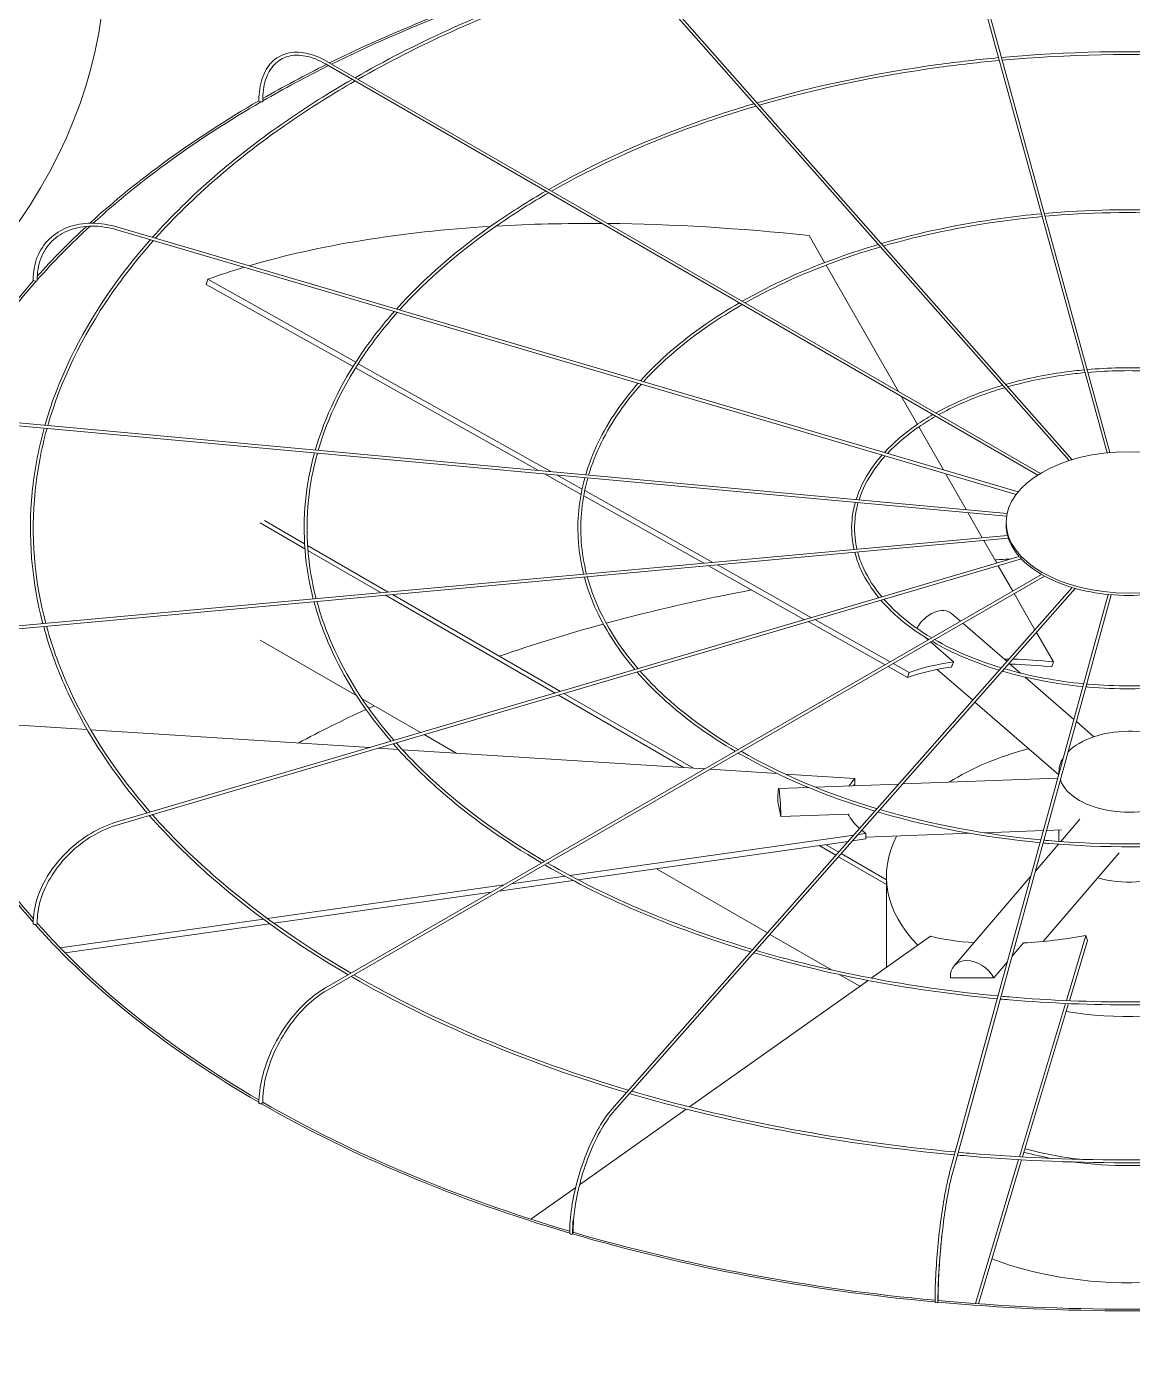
# Model space of a CAD drawing. Header units: millimetres. Extents: x -312439 to 477422, y -331570 to 212570.
# Drawn here: x 355661 to 356605, y 100115 to 101242 of the extents above; entities that cross this region are included whole.
import ezdxf

# ---------------------------------------------------------------- set-up
doc = ezdxf.new("R2010")
doc.units = ezdxf.units.MM

msp = doc.modelspace()

# ---------------------------------------------------------------- linework, layer by layer
at = {"color": 3, "linetype": 'Continuous', "lineweight": 0, "extrusion": (-1.11022e-16, 0.816497, 0.57735)}
for p, q in [((356448.826, 101368.098), (356583.181, 100878.34)), ((356451.188, 101368.746), (356585.656, 100878.578)), ((356160.831, 101313.537), (356550.78, 100871.68)), ((356553.344, 100872.476), (356162.667, 101315.158)), ((356523.981, 100859.371), (355915.929, 101210.43)), ((356526.346, 100860.834), (355917.154, 101212.551)), ((355738.043, 101068.745), (356505.669, 100842.929)), ((356507.304, 100845.001), (355738.734, 101071.095)), ((356342.127, 101040.749), (356328.916, 101063.81)), ((356405.092, 100930.84), (356343.359, 101038.598)), ((355814.294, 101022.194), (355815.529, 101026.481)), ((355939.527, 100952.002), (355814.294, 101022.194)), ((355815.529, 101026.481), (355941.853, 100955.678)), ((356097.798, 100863.294), (355941.666, 100950.804)), ((355943.994, 100954.478), (356108.414, 100862.323)), ((356421.255, 100902.626), (356407.513, 100926.614)), ((356497.47, 100824.287), (355644.616, 100902.275)), ((355644.839, 100904.714), (356497.927, 100826.705)), ((356443.517, 100863.766), (356422.477, 100900.494)), ((356134.152, 100842.918), (356103.042, 100860.355)), ((356462.915, 100829.906), (356445.277, 100860.695)), ((356113.659, 100859.384), (356135.045, 100847.397)), ((356239.118, 100784.087), (356136.411, 100841.652)), ((356137.284, 100846.142), (356246.756, 100784.785)), ((356476.717, 100805.813), (356464.402, 100827.311)), ((355860.397, 100818.505), (355898.456, 100796.531)), ((355898.185, 100800.688), (355863.861, 100820.505)), ((356497.061, 100816.952), (356497.061, 100818.952)), ((355644.616, 100729.723), (356498.274, 100807.785)), ((356498.997, 100805.391), (355644.839, 100727.284)), ((355969.623, 100759.443), (355900.727, 100799.221)), ((355901.029, 100795.046), (355963.642, 100758.896)), ((356489.102, 100784.195), (356478.056, 100803.476)), ((355738.043, 100563.253), (356508.224, 100789.821)), ((355738.734, 100560.903), (356510.062, 100787.808)), ((356325.035, 100735.931), (356242.891, 100781.972)), ((356250.529, 100782.67), (356330.862, 100737.645)), ((356502.751, 100760.37), (356490.354, 100782.01)), ((355915.929, 100421.568), (356527.267, 100774.524)), ((356529.744, 100773.126), (355917.154, 100419.447)), ((356553.486, 100763.385), (356160.831, 100318.461)), ((356162.667, 100316.84), (356556.089, 100762.632)), ((355967.32, 100756.773), (356111.977, 100673.255)), ((356116.567, 100674.605), (355973.301, 100757.32)), ((356584.224, 100757.458), (356448.826, 100263.9)), ((356586.702, 100757.235), (356451.188, 100263.252)), ((356521.674, 100727.338), (356503.969, 100758.244)), ((356450.7, 100741.06), (356458.139, 100734.613)), ((356393.732, 100697.428), (356328.023, 100734.257)), ((356333.849, 100735.971), (356398.108, 100699.954)), ((356460.098, 100732.916), (356497.779, 100700.262)), ((356537.398, 100699.89), (356522.96, 100725.093)), ((355942.653, 100671.015), (355860.397, 100718.505)), ((356427.502, 100721.207), (356430.468, 100718.637)), ((356432.427, 100716.94), (356452.156, 100699.843)), ((356412.969, 100686.646), (356396.218, 100696.034)), ((356400.594, 100698.561), (356414.204, 100690.933)), ((356438.116, 100693.458), (356468.521, 100667.109)), ((356499.63, 100698.658), (356509.211, 100690.356)), ((356536.163, 100695.603), (356537.398, 100699.89)), ((356412.969, 100686.646), (356414.204, 100690.933)), ((356513.233, 100686.87), (356554.943, 100650.725)), ((356114.907, 100671.563), (356222.255, 100609.586)), ((356230.044, 100609.089), (356119.497, 100672.914)), ((355997.236, 100639.501), (355947.391, 100668.279)), ((356470.372, 100665.505), (356541.976, 100603.455)), ((355712.563, 100642.096), (355626.401, 100647.591)), ((356556.996, 100648.946), (356571.932, 100636.003)), ((355953.761, 100626.712), (355715.505, 100641.908)), ((356027.539, 100622.006), (356000.166, 100637.809)), ((355978.139, 100625.157), (355960.894, 100626.257)), ((356239.663, 100608.476), (355981.658, 100624.932)), ((356301.697, 100604.519), (356244.075, 100608.194)), ((356367.809, 100600.302), (356308.34, 100604.095)), ((356542.091, 100606.091), (356542.091, 100603.874)), ((356302.814, 100591.739), (356328.291, 100592.683)), ((356334.242, 100592.904), (356405.359, 100595.54)), ((356367.904, 100595.635), (356367.809, 100600.302)), ((356408.736, 100595.665), (356541.186, 100600.574)), ((356304.854, 100567.81), (356302.221, 100580.817)), ((356362.082, 100569.931), (356304.854, 100567.81)), ((356478.511, 100554.005), (356528.923, 100555.874)), ((356531.489, 100555.969), (356544.409, 100556.448)), ((356542.091, 100556.362), (356542.091, 100546.692)), ((356543.624, 100546.58), (356559.969, 100565.651)), ((356124.662, 100517.525), (356366.902, 100551.964)), ((356362.179, 100546.612), (356131.649, 100513.838)), ((356377.388, 100548.774), (356365.915, 100547.143)), ((356370.638, 100552.495), (356377.293, 100553.441)), ((356377.388, 100548.774), (356377.293, 100553.441)), ((356377.358, 100550.256), (356466.253, 100553.551)), ((356337.425, 100543.092), (356351.766, 100534.813)), ((356354.105, 100537.463), (356342.985, 100543.883)), ((356353.93, 100533.563), (356394.813, 100509.96)), ((356394.813, 100513.96), (356356.269, 100536.213)), ((356521.988, 100521.335), (356541.643, 100544.269)), ((356528.7, 100461.221), (356593.541, 100536.878)), ((356293.302, 100468.567), (356198.444, 100523.334)), ((356127.497, 100513.247), (356063.981, 100504.217)), ((356074.737, 100510.427), (356120.573, 100516.944)), ((356394.813, 100439.091), (356394.813, 100516.854)), ((356452.61, 100440.385), (356518.252, 100516.976)), ((355866.464, 100480.817), (356068.237, 100509.503)), ((356057.482, 100503.293), (355871.849, 100476.902)), ((355689.628, 100455.677), (355863.002, 100480.325)), ((355868.355, 100476.406), (355693.659, 100451.569)), ((356348.076, 100436.943), (356295.467, 100467.317)), ((356432.397, 100465.714), (356381.904, 100429.948)), ((356548.436, 100410.754), (356565.075, 100466.239)), ((356566.405, 100462.047), (356565.075, 100466.239)), ((356501.959, 100448.326), (356511.912, 100459.938)), ((356566.405, 100462.047), (356550.991, 100410.644)), ((356486.48, 100430.264), (356498.224, 100443.967)), ((356372.154, 100423.042), (356355.091, 100432.893)), ((356379.132, 100427.984), (356226.671, 100319.991)), ((356449.652, 100430.118), (356486.48, 100430.264)), ((356508.451, 100277.407), (356547.711, 100408.334)), ((356550.265, 100408.223), (356510.995, 100277.263)), ((356224.043, 100318.13), (356132.922, 100253.586)), ((356470.871, 100152.086), (356507.728, 100274.996)), ((356510.271, 100274.85), (356473.404, 100151.903)), ((356129.598, 100251.231), (356091.359, 100224.146))]:
    msp.add_line(p, q, dxfattribs=at)
at = {"color": 3, "linetype": 'Continuous', "lineweight": 0}
for centre, major_axis, ratio, start_param, end_param in [((354679.133, 101298.688), (-1048.768, 0), 0.57735027, 0, 3.14159265), ((356601.986, 100751.416), (-1048.768, 0), 0.57735027, 5.18510484, 5.42093263), ((356601.986, 100751.416), (-1046.319, 0), 0.57735027, 5.18527527, 5.42075236), ((356601.986, 100751.416), (-1048.768, 0), 0.57735027, 5.42424502, 5.49496708), ((356601.986, 100751.416), (-1046.319, 0), 0.57735027, 5.42407254, 5.49730565), ((356601.986, 100751.416), (-1048.768, 0), 0.57735027, 5.49938311, 5.72060344), ((356601.986, 100751.416), (-1046.319, 0), 0.57735027, 5.49937067, 5.71908805), ((355860.395, 101179.074), (1.225, 0), 0.57735027, 3.14159265, 4.45055499), ((355861.261, 101178.574), (1.225, 0.016), 0.56830663, 3.91933875, 5.49013508), ((355861.261, 101178.574), (1.225, 0.016), 0.56830663, 5.49013508, 6.28318531), ((356601.986, 100751.416), (-1046.319, 0), 0.57735027, 5.72402786, 5.81143896), ((356601.986, 100751.416), (-1048.768, 0), 0.57735027, 5.72583618, 5.80677108), ((356603.221, 100584.992), (-971.388, 279.904), 0.41303809, 5.42335715, 5.70815224), ((356603.221, 100584.992), (-971.388, 279.904), 0.41303809, 5.31032739, 5.41762277), ((356603.221, 100584.992), (-971.388, 279.904), 0.41303809, 5.11506512, 5.30461302), ((356603.221, 100584.992), (-971.388, 279.904), 0.41303809, 5.71506764, 5.76687966), ((356601.986, 100751.416), (-1048.768, 0), 0.57735027, 5.81359811, 6.07011802), ((356601.986, 100751.416), (-1046.319, 0), 0.57735027, 5.81336511, 6.06128621), ((355667.639, 101025.9), (1.225, 0), 0.57735027, 3.14159265, 4.76471425), ((355668.731, 101025.579), (1.225, 0.021), 0.57151893, 4.23145457, 5.8022509), ((355668.731, 101025.579), (1.225, 0.021), 0.57151893, 5.8022509, 6.28318531), ((356601.553, 100816.952), (-104.492, 0), 0.57735027, 0, 0.1535113), ((356601.553, 100816.952), (-104.492, 0), 0.57735027, 0.16064797, 0.46767057), ((356601.986, 100186.528), (1046.319, 0), 0.57735027, 1.66704137, 1.68043487), ((356601.553, 100816.952), (-104.492, 0), 0.57735027, 0.47480723, 0.78182983), ((356601.553, 100816.952), (-104.492, 0), 0.57735027, 0.7889665, 1.0959891), ((356601.986, 100186.528), (1046.319, 0), 0.57735027, 1.88378363, 2.01152702), ((356601.553, 100816.952), (-104.492, 0), 0.57735027, 1.10312576, 1.41014836), ((356601.553, 100816.952), (-104.492, 0), 0.57735027, 1.41728503, 1.72430763), ((356436.222, 100724.352), (-14.478, -16.707), 0.67950023, 3.14159265, 5.02860292), ((356601.986, 100186.528), (1046.319, 0), 0.57735027, 2.01409491, 2.11046953), ((356603.221, 100584.992), (233.097, -67.167), 0.41303809, 2.14647482, 2.1667574), ((356603.221, 100584.992), (233.097, -67.167), 0.41303809, 1.97347247, 2.1313259), ((356601.986, 100580.705), (-233.097, 67.167), 0.41303809, 5.53223376, 5.76687966), ((356603.221, 100584.992), (233.097, -67.167), 0.41303809, 2.38836611, 2.62528701), ((356601.986, 100580.705), (-233.097, 67.167), 0.41303809, 5.11506512, 5.27837519), ((356601.986, 100186.528), (1046.319, 0), 0.57735027, 2.24276735, 2.31574628), ((356601.986, 100186.528), (1046.319, 0), 0.57735027, 2.23436866, 2.24000128), ((356601.986, 100751.416), (-1048.768, 0), 0.57735027, 0.1585854, 0.46892864), ((356601.986, 100751.416), (-1046.319, 0), 0.57735027, 0.15790655, 0.46457773), ((356601.986, 100606.091), (-59.895, 0), 0.57735027, 3.69756416, 5.76575409), ((356601.986, 100516.854), (-207.174, 0), 0.57735027, 5.13902547, 5.54737639), ((356601.986, 100606.091), (-59.895, 0), 0.57735027, 5.91432374, 6.33788761), ((356303.632, 100569.647), (-0.819, 22.092), 0.05230802, 4.627231, 7.32191967), ((356601.891, 100585.372), (-242.531, -4.942), 0.30331876, 6.01219977, 6.09914028), ((356601.986, 100580.705), (-242.531, -4.942), 0.30331876, 6.01219977, 6.0333648), ((356601.986, 100606.091), (-59.895, 0), 0.57735027, 0.20327195, 0.78539816), ((356601.986, 100606.091), (-59.895, 0), 0.57735027, 0.78539816, 2.89978042), ((356601.891, 100585.372), (-242.531, -4.942), 0.30331876, 0.14390811, 0.31767721), ((356601.891, 100585.372), (-242.531, -4.942), 0.30331876, 0.34103276, 0.38082901), ((356601.986, 100516.854), (-207.174, 0), 0.57735027, 5.99169836, 6.79713651), ((356601.986, 100546.469), (-59.895, 0), 0.57735027, 1.1079301, 2.23846982), ((355668.731, 100476.754), (1.225, 0.021), 0.58304212, 5.17373692, 6.28318531), ((356601.986, 100751.416), (-1046.319, 0), 0.57735027, 0.47175253, 0.78145685), ((355667.639, 100476.433), (1.225, 0), 0.57735027, 3.14159265, 5.70719205), ((356601.986, 100751.416), (-1048.768, 0), 0.57735027, 0.4725868, 0.78374969), ((356600.656, 100584.897), (-231.216, -73.381), 0.44048996, 0.62708313, 0.83556185), ((356600.656, 100584.897), (-231.216, -73.381), 0.44048996, 1.04197677, 1.27889767), ((356469.396, 100425.999), (16.786, -14.386), 0.73180825, 1.0914656, 3.78615427), ((356601.986, 100516.854), (-207.174, 0), 0.57735027, 1.30817895, 1.9425337), ((355860.395, 100323.258), (1.225, 0), 0.57735027, 3.14159265, 6.02135132), ((356601.986, 100751.416), (-1048.768, 0), 0.57735027, 0.78656596, 1.09808088), ((355861.261, 100323.758), (1.225, 0.017), 0.58625442, 5.48989346, 6.28318531), ((356601.986, 100751.416), (-1046.319, 0), 0.57735027, 0.78587838, 1.09689941), ((356601.986, 100392.348), (-212.072, 0), 0.57735027, 1.13383327, 1.25213937), ((356601.986, 100392.348), (-207.174, 0), 0.57735027, 1.12739667, 1.36460952), ((356601.986, 100392.348), (-212.072, 0), 0.57735027, 1.3476903, 1.79509044), ((356125.7, 100211.971), (-1.225, 0), 0.57735027, 0, 3.14159265), ((356601.986, 100751.416), (-1048.768, 0), 0.57735027, 1.10054445, 1.41220862), ((356126.256, 100212.601), (-1.225, -0.011), 0.58858829, 2.66526492, 3.14159265), ((356601.986, 100751.416), (-1046.319, 0), 0.57735027, 1.10010535, 1.41183726), ((356601.986, 100292.348), (-212.072, 0), 0.57735027, 0.98594125, 2.34464399), ((356601.986, 100188.528), (-1048.768, 0), 0.57735027, 0, 1.54391573), ((356437.585, 100153.464), (-1.225, 0), 0.57735027, 0, 3.14159265), ((356601.986, 100751.416), (-1048.768, 0), 0.57735027, 1.41453598, 1.72626058), ((356437.777, 100154.162), (-1.225, -0.004), 0.58981528, 2.98275574, 3.14159265), ((356601.986, 100751.416), (-1046.319, 0), 0.57735027, 1.41438895, 1.72636573)]:
    msp.add_ellipse(centre, major_axis=major_axis, ratio=ratio, start_param=start_param, end_param=end_param, dxfattribs=at)
msp.add_ellipse((356601.553, 100818.952), major_axis=(-104.492, 0), ratio=0.57735027, dxfattribs=at)
for points, knots in [([(356175.733, 101296.651), (356152.916, 101289.93), (356130.576, 101282.668), (356048.185, 101253.255), (355991.869, 101227.611), (355941.292, 101198.615)], [4.398772282, 4.398772282, 4.398772282, 4.398772282, 4.480777933, 4.480777933, 4.708868502, 4.708868502, 4.708868502, 4.708868502]), ([(356177.522, 101294.624), (356154.8, 101287.953), (356132.552, 101280.745), (356050.396, 101251.518), (355994.211, 101226.022), (355943.747, 101197.198)], [4.39745622, 4.39745622, 4.39745622, 4.39745622, 4.479217897, 4.479217897, 4.707006068, 4.707006068, 4.707006068, 4.707006068]), ([(356709.997, 101215.933), (356694.148, 101217.361), (356678.215, 101218.476), (356605.9, 101222.092), (356548.979, 101220.967), (356493.109, 101215.933)], [3.772165081, 3.772165081, 3.772165081, 3.772165081, 3.840593344, 3.840593344, 4.081816553, 4.081816553, 4.081816553, 4.081816553]), ([(355859.17, 101179.074), (355859.17, 101185.974), (355860.115, 101192.355), (355863.849, 101203.469), (355866.642, 101208.204), (355873.836, 101215.484), (355878.229, 101218.027), (355888.099, 101220.633), (355893.566, 101220.701), (355905.023, 101218.425), (355911.019, 101216.074), (355917.048, 101212.612), (355917.101, 101212.582), (355917.154, 101212.551)], [3.14159265, 3.14159265, 3.14159265, 3.14159265, 3.45575192, 3.45575192, 3.76991118, 3.76991118, 4.08269654, 4.08269654, 4.39544819, 4.39544819, 4.70960746, 4.70960746, 4.71238898, 4.71238898, 4.71238898, 4.71238898]), ([(355915.929, 101210.43), (355910.18, 101213.749), (355904.454, 101215.991), (355893.657, 101218.131), (355888.591, 101218.032), (355879.588, 101215.577), (355875.642, 101213.228), (355869.151, 101206.455), (355866.609, 101202.021), (355863.229, 101191.433), (355862.396, 101185.283), (355862.486, 101178.59)], [1.57079633, 1.57079633, 1.57079633, 1.57079633, 1.88806437, 1.88806437, 2.20533241, 2.20533241, 2.52260045, 2.52260045, 2.83986849, 2.83986849, 3.15713653, 3.15713653, 3.15713653, 3.15713653]), ([(356490.631, 101215.707), (356473.172, 101214.097), (356455.817, 101212.106), (356385.266, 101202.404), (356333.407, 101191.449), (356284.446, 101177.169)], [4.085383912, 4.085383912, 4.085383912, 4.085383912, 4.160809561, 4.160809561, 4.394762921, 4.394762921, 4.394762921, 4.394762921]), ([(356491.29, 101213.307), (356474.096, 101211.728), (356457.004, 101209.779), (356386.834, 101200.2), (356335.091, 101189.325), (356286.237, 101175.139)], [4.084758769, 4.084758769, 4.084758769, 4.084758769, 4.159183124, 4.159183124, 4.392998475, 4.392998475, 4.392998475, 4.392998475]), ([(356709.338, 101213.532), (356693.943, 101214.914), (356678.468, 101215.999), (356606.602, 101219.643), (356549.658, 101218.548), (356493.768, 101213.532)], [3.772797592, 3.772797592, 3.772797592, 3.772797592, 3.839399606, 3.839399606, 4.081184042, 4.081184042, 4.081184042, 4.081184042]), ([(355938.838, 101197.204), (355919.304, 101185.921), (355900.632, 101174.139), (355838.548, 101131.306), (355800.07, 101097.861), (355768.4, 101062.368)], [4.712563603, 4.712563603, 4.712563603, 4.712563603, 4.800982872, 4.800982872, 5.022068239, 5.022068239, 5.022068239, 5.022068239]), ([(355941.288, 101195.789), (355921.798, 101184.574), (355903.168, 101172.862), (355841.126, 101130.23), (355802.659, 101096.924), (355771.001, 101061.603)], [4.710711416, 4.710711416, 4.710711416, 4.710711416, 4.799012884, 4.799012884, 5.020261931, 5.020261931, 5.020261931, 5.020261931]), ([(356281.85, 101176.408), (356264.697, 101171.353), (356247.903, 101165.892), (356186.341, 101143.902), (356144.331, 101124.793), (356106.565, 101103.195)], [4.398901247, 4.398901247, 4.398901247, 4.398901247, 4.481035777, 4.481035777, 4.70761983, 4.70761983, 4.70761983, 4.70761983]), ([(356283.639, 101174.381), (356266.582, 101169.376), (356249.88, 101163.969), (356188.552, 101142.165), (356146.675, 101123.202), (356109.022, 101101.776)], [4.397147207, 4.397147207, 4.397147207, 4.397147207, 4.478956818, 4.478956818, 4.705132161, 4.705132161, 4.705132161, 4.705132161]), ([(356104.11, 101101.784), (356089.386, 101093.281), (356075.315, 101084.399), (356028.956, 101052.394), (356000.29, 101027.511), (355976.639, 101001.11)], [4.712541759, 4.712541759, 4.712541759, 4.712541759, 4.801308866, 4.801308866, 5.020482203, 5.020482203, 5.020482203, 5.020482203]), ([(356106.56, 101100.369), (356091.881, 101091.933), (356077.851, 101083.122), (356031.536, 101051.317), (356002.881, 101026.575), (355979.244, 101000.343)], [4.710072273, 4.710072273, 4.710072273, 4.710072273, 4.798683598, 4.798683598, 5.018063384, 5.018063384, 5.018063384, 5.018063384]), ([(356673.442, 101082.682), (356662.986, 101083.617), (356652.475, 101084.348), (356604.538, 101086.737), (356566.757, 101086), (356529.664, 101082.682)], [3.773286698, 3.773286698, 3.773286698, 3.773286698, 3.840886477, 3.840886477, 4.080694936, 4.080694936, 4.080694936, 4.080694936]), ([(355666.415, 101025.9), (355666.415, 101032.829), (355667.613, 101039.428), (355672.314, 101051.305), (355675.819, 101056.58), (355684.781, 101065.247), (355690.235, 101068.637), (355702.518, 101073.202), (355709.345, 101074.378), (355723.698, 101074.429), (355731.222, 101073.305), (355738.734, 101071.095)], [4.71238898, 4.71238898, 4.71238898, 4.71238898, 5.02654825, 5.02654825, 5.34070751, 5.34070751, 5.65486678, 5.65486678, 5.96902604, 5.96902604, 6.28318531, 6.28318531, 6.28318531, 6.28318531]), ([(356527.186, 101082.456), (356515.568, 101081.38), (356504.02, 101080.052), (356457.277, 101073.613), (356422.959, 101066.378), (356390.532, 101056.961)], [4.086037534, 4.086037534, 4.086037534, 4.086037534, 4.161210359, 4.161210359, 4.393038284, 4.393038284, 4.393038284, 4.393038284]), ([(356527.844, 101080.057), (356516.492, 101079.012), (356505.207, 101077.726), (356458.846, 101071.408), (356424.644, 101064.253), (356392.325, 101054.93)], [4.08510236, 4.08510236, 4.08510236, 4.08510236, 4.158773218, 4.158773218, 4.390386282, 4.390386282, 4.390386282, 4.390386282]), ([(356672.784, 101080.281), (356662.781, 101081.17), (356652.728, 101081.872), (356605.24, 101084.288), (356567.436, 101083.58), (356530.323, 101080.281)], [3.774238416, 3.774238416, 3.774238416, 3.774238416, 3.839097695, 3.839097695, 4.079743218, 4.079743218, 4.079743218, 4.079743218]), ([(355738.043, 101068.745), (355730.78, 101070.882), (355723.531, 101071.949), (355709.794, 101071.857), (355703.31, 101070.698), (355691.741, 101066.298), (355686.659, 101063.059), (355678.362, 101054.827), (355675.146, 101049.833), (355670.885, 101038.541), (355669.843, 101032.244), (355669.955, 101025.6)], [0, 0, 0, 0, 0.31726804, 0.31726804, 0.63453608, 0.63453608, 0.95180412, 0.95180412, 1.26907216, 1.26907216, 1.5863402, 1.5863402, 1.5863402, 1.5863402]), ([(355766.602, 101060.344), (355753.115, 101045.072), (355740.881, 101029.427), (355705.325, 100977.518), (355687.373, 100940.012), (355676.524, 100901.817)], [5.026267439, 5.026267439, 5.026267439, 5.026267439, 5.121193451, 5.121193451, 5.33524268, 5.33524268, 5.33524268, 5.33524268]), ([(355769.198, 101059.58), (355755.812, 101044.49), (355743.662, 101029.038), (355707.977, 100977.302), (355689.91, 100939.779), (355679.006, 100901.59)], [5.024480731, 5.024480731, 5.024480731, 5.024480731, 5.118801023, 5.118801023, 5.334410373, 5.334410373, 5.334410373, 5.334410373]), ([(356387.936, 101056.201), (356376.458, 101052.816), (356365.221, 101049.158), (356324.48, 101034.589), (356296.764, 101022.006), (356271.799, 101007.797)], [4.399235311, 4.399235311, 4.399235311, 4.399235311, 4.481549286, 4.481549286, 4.705249353, 4.705249353, 4.705249353, 4.705249353]), ([(356389.725, 101054.174), (356378.342, 101050.839), (356367.197, 101047.235), (356326.694, 101032.851), (356299.11, 101020.414), (356274.26, 101006.376)], [4.396606667, 4.396606667, 4.396606667, 4.396606667, 4.478434088, 4.478434088, 4.701505316, 4.701505316, 4.701505316, 4.701505316]), ([(355974.839, 100999.086), (355964.643, 100987.547), (355955.4, 100975.723), (355928.87, 100936.947), (355915.495, 100909.087), (355907.338, 100880.71)], [5.026073872, 5.026073872, 5.026073872, 5.026073872, 5.121589201, 5.121589201, 5.333322518, 5.333322518, 5.333322518, 5.333322518]), ([(355977.435, 100998.322), (355967.341, 100986.965), (355958.182, 100975.334), (355931.524, 100936.732), (355918.034, 100908.855), (355909.822, 100880.483)], [5.023689806, 5.023689806, 5.023689806, 5.023689806, 5.118400985, 5.118400985, 5.332193335, 5.332193335, 5.332193335, 5.332193335]), ([(356269.341, 101006.387), (356259.443, 101000.67), (356249.986, 100994.696), (356219.349, 100973.517), (356200.483, 100957.184), (356184.849, 100939.859)], [4.712617693, 4.712617693, 4.712617693, 4.712617693, 4.801958432, 4.801958432, 5.017472679, 5.017472679, 5.017472679, 5.017472679]), ([(356271.793, 101004.972), (356261.939, 100999.322), (356252.522, 100993.419), (356221.931, 100972.44), (356203.079, 100956.247), (356187.459, 100939.092)], [4.708914423, 4.708914423, 4.708914423, 4.708914423, 4.798024648, 4.798024648, 5.013814843, 5.013814843, 5.013814843, 5.013814843]), ([(356636.887, 100949.43), (356631.824, 100949.873), (356626.737, 100950.221), (356603.178, 100951.383), (356584.536, 100951.032), (356566.219, 100949.43)], [3.776630452, 3.776630452, 3.776630452, 3.776630452, 3.841752063, 3.841752063, 4.077351182, 4.077351182, 4.077351182, 4.077351182]), ([(356563.741, 100949.205), (356557.965, 100948.664), (356552.224, 100947.998), (356529.29, 100944.822), (356512.512, 100941.307), (356496.62, 100936.751)], [4.08798608, 4.08798608, 4.08798608, 4.08798608, 4.162397179, 4.162397179, 4.387898946, 4.387898946, 4.387898946, 4.387898946]), ([(356564.399, 100946.807), (356558.889, 100946.296), (356553.411, 100945.672), (356530.86, 100942.616), (356514.199, 100939.18), (356498.417, 100934.715)], [4.086130867, 4.086130867, 4.086130867, 4.086130867, 4.157537531, 4.157537531, 4.382563309, 4.382563309, 4.382563309, 4.382563309]), ([(356636.228, 100947.029), (356631.619, 100947.427), (356626.99, 100947.745), (356603.879, 100948.933), (356585.215, 100948.612), (356566.878, 100947.029)], [3.778551419, 3.778551419, 3.778551419, 3.778551419, 3.838185012, 3.838185012, 4.075430215, 4.075430215, 4.075430215, 4.075430215]), ([(356183.043, 100937.837), (356176.152, 100930.043), (356169.91, 100922.053), (356152.405, 100896.408), (356143.603, 100878.178), (356138.143, 100859.605)], [5.025838542, 5.025838542, 5.025838542, 5.025838542, 5.122377625, 5.122377625, 5.329668134, 5.329668134, 5.329668134, 5.329668134]), ([(356185.64, 100937.073), (356178.851, 100929.461), (356172.692, 100921.664), (356155.062, 100896.193), (356146.147, 100877.946), (356140.63, 100859.377)], [5.022258505, 5.022258505, 5.022258505, 5.022258505, 5.117600339, 5.117600339, 5.327918781, 5.327918781, 5.327918781, 5.327918781]), ([(356494.021, 100935.994), (356488.219, 100934.279), (356482.539, 100932.424), (356462.62, 100925.277), (356449.197, 100919.218), (356437.04, 100912.395)], [4.400230759, 4.400230759, 4.400230759, 4.400230759, 4.483072665, 4.483072665, 4.698193224, 4.698193224, 4.698193224, 4.698193224]), ([(356495.81, 100933.967), (356490.104, 100932.301), (356484.516, 100930.501), (356464.837, 100923.537), (356451.551, 100917.623), (356439.511, 100910.968)], [4.394987895, 4.394987895, 4.394987895, 4.394987895, 4.476861237, 4.476861237, 4.690631098, 4.690631098, 4.690631098, 4.690631098]), ([(356434.573, 100910.991), (356429.501, 100908.06), (356424.658, 100904.994), (356409.74, 100894.64), (356400.678, 100886.855), (356393.07, 100878.606)], [4.712843699, 4.712843699, 4.712843699, 4.712843699, 4.803888031, 4.803888031, 5.008535494, 5.008535494, 5.008535494, 5.008535494]), ([(356437.027, 100909.574), (356431.998, 100906.711), (356427.195, 100903.716), (356412.33, 100893.563), (356403.287, 100885.917), (356395.697, 100877.833)], [4.705442937, 4.705442937, 4.705442937, 4.705442937, 4.796044704, 4.796044704, 5.001045495, 5.001045495, 5.001045495, 5.001045495]), ([(355675.853, 100899.418), (355670.855, 100881.317), (355667.447, 100863.066), (355661.964, 100807.286), (355665.04, 100769.585), (355674.806, 100732.484)], [5.339721085, 5.339721085, 5.339721085, 5.339721085, 5.441089183, 5.441089183, 5.648615479, 5.648615479, 5.648615479, 5.648615479]), ([(355678.331, 100899.192), (355673.414, 100881.47), (355670.032, 100863.61), (355664.353, 100807.992), (355667.399, 100770.057), (355677.28, 100732.71)], [5.338921526, 5.338921526, 5.338921526, 5.338921526, 5.438899176, 5.438899176, 5.64936187, 5.64936187, 5.64936187, 5.64936187]), ([(355906.661, 100878.312), (355902.867, 100864.606), (355900.285, 100850.785), (355896.214, 100809.11), (355898.453, 100781.131), (355905.597, 100753.588)], [5.339283406, 5.339283406, 5.339283406, 5.339283406, 5.441448905, 5.441448905, 5.646435094, 5.646435094, 5.646435094, 5.646435094]), ([(355909.141, 100878.086), (355905.426, 100864.76), (355902.871, 100851.33), (355898.605, 100809.816), (355900.814, 100781.602), (355908.069, 100753.814)], [5.33821232, 5.33821232, 5.33821232, 5.33821232, 5.438530423, 5.438530423, 5.647409525, 5.647409525, 5.647409525, 5.647409525]), ([(356391.247, 100876.589), (356387.661, 100872.539), (356384.421, 100868.383), (356375.937, 100855.868), (356371.715, 100847.266), (356368.968, 100838.497)], [5.025139852, 5.025139852, 5.025139852, 5.025139852, 5.124718569, 5.124718569, 5.318852702, 5.318852702, 5.318852702, 5.318852702]), ([(356393.848, 100875.824), (356390.362, 100871.956), (356387.204, 100867.993), (356378.604, 100855.655), (356374.271, 100847.036), (356371.465, 100838.269)], [5.01795641, 5.01795641, 5.01795641, 5.01795641, 5.115193837, 5.115193837, 5.315025269, 5.315025269, 5.315025269, 5.315025269]), ([(356137.458, 100857.208), (356134.873, 100847.912), (356133.121, 100838.536), (356130.462, 100810.965), (356131.87, 100792.693), (356136.405, 100774.694)], [5.33857876, 5.33857876, 5.33857876, 5.33857876, 5.442163387, 5.442163387, 5.64226325, 5.64226325, 5.64226325, 5.64226325]), ([(356139.938, 100856.981), (356137.433, 100848.066), (356135.708, 100839.081), (356132.856, 100811.671), (356134.233, 100793.163), (356138.875, 100774.92)], [5.336959594, 5.336959594, 5.336959594, 5.336959594, 5.437790201, 5.437790201, 5.643665153, 5.643665153, 5.643665153, 5.643665153]), ([(356368.255, 100836.103), (356366.879, 100831.219), (356365.958, 100826.288), (356364.708, 100812.821), (356365.292, 100804.255), (356367.238, 100795.802)], [5.336493801, 5.336493801, 5.336493801, 5.336493801, 5.444267704, 5.444267704, 5.629920419, 5.629920419, 5.629920419, 5.629920419]), ([(356370.737, 100835.876), (356369.441, 100831.371), (356368.546, 100826.832), (356367.11, 100813.526), (356367.661, 100804.724), (356369.7, 100796.027)], [5.333180829, 5.333180829, 5.333180829, 5.333180829, 5.43554784, 5.43554784, 5.632366847, 5.632366847, 5.632366847, 5.632366847]), ([(356367.829, 100793.397), (356369.177, 100788.241), (356371.031, 100783.134), (356377.157, 100770.012), (356382.216, 100762.13), (356388.464, 100754.59)], [5.647555853, 5.647555853, 5.647555853, 5.647555853, 5.761093974, 5.761093974, 5.943993783, 5.943993783, 5.943993783, 5.943993783]), ([(356370.303, 100793.623), (356371.575, 100788.85), (356373.297, 100784.115), (356379.29, 100771.16), (356384.508, 100763.078), (356391.026, 100755.344)], [5.650528691, 5.650528691, 5.650528691, 5.650528691, 5.758797505, 5.758797505, 5.950674573, 5.950674573, 5.950674573, 5.950674573]), ([(356137.03, 100772.292), (356139.661, 100762.466), (356143.223, 100752.727), (356155.694, 100725.959), (356166.612, 100709.253), (356180.227, 100693.332)], [5.651173142, 5.651173142, 5.651173142, 5.651173142, 5.760561648, 5.760561648, 5.95641101, 5.95641101, 5.95641101, 5.95641101]), ([(356139.506, 100772.518), (356142.06, 100763.075), (356145.488, 100753.707), (356157.824, 100727.11), (356168.905, 100710.204), (356182.804, 100694.09)], [5.65270674, 5.65270674, 5.65270674, 5.65270674, 5.759411073, 5.759411073, 5.959865306, 5.959865306, 5.959865306, 5.959865306]), ([(355906.233, 100751.187), (355910.146, 100736.691), (355915.414, 100722.322), (355934.23, 100681.908), (355951.013, 100656.379), (355972.011, 100632.08)], [5.652395762, 5.652395762, 5.652395762, 5.652395762, 5.760377777, 5.760377777, 5.960593901, 5.960593901, 5.960593901, 5.960593901]), ([(355908.709, 100751.413), (355912.545, 100737.3), (355917.68, 100723.302), (355936.358, 100683.059), (355953.306, 100657.33), (355974.594, 100632.84)], [5.653428737, 5.653428737, 5.653428737, 5.653428737, 5.759610075, 5.759610075, 5.96292207, 5.96292207, 5.96292207, 5.96292207]), ([(356390.194, 100752.546), (356394.4, 100747.679), (356399.104, 100742.962), (356412.174, 100731.491), (356421.163, 100724.98), (356431.09, 100718.996)], [5.960592691, 5.960592691, 5.960592691, 5.960592691, 6.079635734, 6.079635734, 6.26166654, 6.26166654, 6.26166654, 6.26166654]), ([(356392.78, 100753.307), (356396.742, 100748.801), (356401.148, 100744.421), (356414.039, 100733.123), (356423.276, 100726.483), (356433.518, 100720.398)], [5.967591178, 5.967591178, 5.967591178, 5.967591178, 6.080287214, 6.080287214, 6.268831801, 6.268831801, 6.268831801, 6.268831801]), ([(355675.448, 100730.083), (355680.641, 100710.933), (355687.613, 100691.947), (355712.771, 100637.889), (355735.432, 100603.525), (355763.833, 100570.84)], [5.653093793, 5.653093793, 5.653093793, 5.653093793, 5.7602846, 5.7602846, 5.96276906, 5.96276906, 5.96276906, 5.96276906]), ([(355677.925, 100730.31), (355683.04, 100711.542), (355689.878, 100692.927), (355714.899, 100639.042), (355737.726, 100604.478), (355766.419, 100571.6)], [5.653873117, 5.653873117, 5.653873117, 5.653873117, 5.75970856, 5.75970856, 5.964525032, 5.964525032, 5.964525032, 5.964525032]), ([(356181.986, 100691.296), (356190.119, 100681.983), (356199.177, 100672.945), (356225.704, 100649.672), (356244.734, 100636.04), (356265.839, 100623.588)], [5.964776177, 5.964776177, 5.964776177, 5.964776177, 6.079826485, 6.079826485, 6.272361792, 6.272361792, 6.272361792, 6.272361792]), ([(356184.576, 100692.058), (356192.463, 100683.105), (356201.222, 100674.403), (356227.568, 100651.306), (356246.85, 100637.546), (356268.277, 100624.996)], [5.968309678, 5.968309678, 5.968309678, 5.968309678, 6.080154143, 6.080154143, 6.276006003, 6.276006003, 6.276006003, 6.276006003]), ([(356452.156, 100699.843), (356452.065, 100699.65), (356451.977, 100699.456), (356451.323, 100697.986), (356450.862, 100696.715), (356450.512, 100695.5)], [52.47056241, 52.47056241, 52.47056241, 52.47056241, 52.72742849, 52.72742849, 54.42831534, 54.42831534, 54.42831534, 54.42831534]), ([(356493.766, 100692.013), (356494.461, 100691.806), (356495.158, 100691.602), (356516.88, 100685.318), (356539.475, 100681.066), (356562.653, 100678.829)], [0.310941688, 0.310941688, 0.310941688, 0.310941688, 0.320879059, 0.320879059, 0.619731391, 0.619731391, 0.619731391, 0.619731391]), ([(356495.554, 100694.039), (356495.759, 100693.979), (356495.963, 100693.92), (356517.267, 100687.729), (356539.992, 100683.452), (356563.311, 100681.227)], [0.316175386, 0.316175386, 0.316175386, 0.316175386, 0.319111449, 0.319111449, 0.621557717, 0.621557717, 0.621557717, 0.621557717]), ([(356565.788, 100680.998), (356566.258, 100680.956), (356566.728, 100680.915), (356590.405, 100678.89), (356614.132, 100678.932), (356637.318, 100680.998)], [0.632258371, 0.632258371, 0.632258371, 0.632258371, 0.638337859, 0.638337859, 0.938537956, 0.938537956, 0.938537956, 0.938537956]), ([(356565.13, 100678.598), (356566.006, 100678.519), (356566.884, 100678.442), (356591.013, 100676.426), (356614.764, 100676.503), (356637.976, 100678.598)], [0.630366287, 0.630366287, 0.630366287, 0.630366287, 0.641648359, 0.641648359, 0.94043004, 0.94043004, 0.94043004, 0.94043004]), ([(355973.781, 100630.048), (355985.839, 100616.288), (355999.249, 100602.929), (356039.232, 100567.855), (356068.31, 100547.103), (356100.6, 100528.188)], [5.966185363, 5.966185363, 5.966185363, 5.966185363, 6.079886296, 6.079886296, 6.275955277, 6.275955277, 6.275955277, 6.275955277]), ([(355976.372, 100630.81), (355988.183, 100617.41), (356001.295, 100604.387), (356041.096, 100569.49), (356070.427, 100548.61), (356103.043, 100529.598)], [5.968548703, 5.968548703, 5.968548703, 5.968548703, 6.080105077, 6.080105077, 6.278398486, 6.278398486, 6.278398486, 6.278398486]), ([(355765.608, 100568.808), (355781.582, 100550.615), (355799.334, 100532.947), (355852.771, 100486.076), (355891.91, 100458.195), (355935.405, 100432.812)], [5.966968174, 5.966968174, 5.966968174, 5.966968174, 6.07991547, 6.07991547, 6.277817313, 6.277817313, 6.277817313, 6.277817313]), ([(355768.2, 100569.571), (355783.927, 100551.737), (355801.38, 100534.405), (355854.634, 100487.71), (355894.027, 100459.703), (355937.849, 100434.223)], [5.968743918, 5.968743918, 5.968743918, 5.968743918, 6.080079672, 6.080079672, 6.279655045, 6.279655045, 6.279655045, 6.279655045]), ([(356387.68, 100571.805), (356388.781, 100571.48), (356389.885, 100571.157), (356433.474, 100558.533), (356479.201, 100549.984), (356526.098, 100545.576)], [0.312542317, 0.312542317, 0.312542317, 0.312542317, 0.320442121, 0.320442121, 0.624004657, 0.624004657, 0.624004657, 0.624004657]), ([(356389.469, 100573.832), (356390.079, 100573.653), (356390.689, 100573.475), (356433.86, 100560.944), (356479.717, 100552.37), (356526.756, 100547.975)], [0.315168655, 0.315168655, 0.315168655, 0.315168655, 0.319555491, 0.319555491, 0.624932564, 0.624932564, 0.624932564, 0.624932564]), ([(355666.415, 100476.433), (355666.415, 100483.362), (355667.611, 100490.62), (355672.261, 100505.1), (355675.713, 100512.32), (355684.53, 100526.035), (355689.894, 100532.528), (355702.016, 100544.165), (355708.773, 100549.307), (355723.031, 100557.747), (355730.53, 100561.043), (355738.043, 100563.253)], [4.71238898, 4.71238898, 4.71238898, 4.71238898, 5.02654825, 5.02654825, 5.34070751, 5.34070751, 5.65486678, 5.65486678, 5.96902604, 5.96902604, 6.28318531, 6.28318531, 6.28318531, 6.28318531]), ([(355738.734, 100560.903), (355731.471, 100558.766), (355724.197, 100555.561), (355710.364, 100547.33), (355703.808, 100542.305), (355692.077, 100530.94), (355686.904, 100524.603), (355678.462, 100511.261), (355675.195, 100504.258), (355670.885, 100490.3), (355669.843, 100483.349), (355669.955, 100476.774)], [6.28318531, 6.28318531, 6.28318531, 6.28318531, 6.60045335, 6.60045335, 6.91772139, 6.91772139, 7.23498943, 7.23498943, 7.55225747, 7.55225747, 7.86952551, 7.86952551, 7.86952551, 7.86952551]), ([(356528.575, 100545.347), (356530.351, 100545.186), (356532.127, 100545.031), (356580.469, 100540.967), (356628.049, 100541.125), (356674.531, 100545.347)], [0.629347255, 0.629347255, 0.629347255, 0.629347255, 0.640828535, 0.640828535, 0.941449071, 0.941449071, 0.941449071, 0.941449071]), ([(356529.234, 100547.747), (356530.602, 100547.624), (356531.971, 100547.504), (356579.861, 100543.431), (356627.417, 100543.553), (356673.873, 100547.747)], [0.630291706, 0.630291706, 0.630291706, 0.630291706, 0.639167998, 0.639167998, 0.940504621, 0.940504621, 0.940504621, 0.940504621]), ([(356281.595, 100451.599), (356283.101, 100451.154), (356284.611, 100450.713), (356350.068, 100431.748), (356418.927, 100418.903), (356489.543, 100412.325)], [0.313079474, 0.313079474, 0.313079474, 0.313079474, 0.320295327, 0.320295327, 0.625438072, 0.625438072, 0.625438072, 0.625438072]), ([(356283.383, 100453.625), (356284.399, 100453.327), (356285.415, 100453.03), (356350.454, 100434.159), (356419.443, 100421.289), (356490.201, 100414.724)], [0.314832487, 0.314832487, 0.314832487, 0.314832487, 0.319703609, 0.319703609, 0.626059979, 0.626059979, 0.626059979, 0.626059979]), ([(355859.17, 100323.258), (355859.17, 100330.159), (355860.116, 100337.578), (355863.79, 100352.757), (355866.519, 100360.514), (355873.494, 100375.627), (355877.739, 100382.98), (355887.339, 100396.577), (355892.693, 100402.818), (355904.001, 100413.59), (355909.954, 100418.118), (355915.929, 100421.568)], [0, 0, 0, 0, 0.31415927, 0.31415927, 0.62831853, 0.62831853, 0.9424778, 0.9424778, 1.25663706, 1.25663706, 1.57079633, 1.57079633, 1.57079633, 1.57079633]), ([(355917.154, 100419.447), (355911.404, 100416.127), (355905.633, 100411.732), (355894.648, 100401.224), (355889.436, 100395.114), (355880.105, 100381.797), (355875.988, 100374.591), (355869.266, 100359.815), (355866.662, 100352.247), (355863.227, 100337.517), (355862.396, 100330.359), (355862.486, 100323.775)], [4.71238898, 4.71238898, 4.71238898, 4.71238898, 5.02965702, 5.02965702, 5.34692506, 5.34692506, 5.6641931, 5.6641931, 5.98146114, 5.98146114, 6.29872918, 6.29872918, 6.29872918, 6.29872918]), ([(356492.021, 100412.097), (356494.695, 100411.854), (356497.371, 100411.619), (356569.924, 100405.509), (356641.333, 100405.747), (356711.086, 100412.097)], [0.629005431, 0.629005431, 0.629005431, 0.629005431, 0.64055333, 0.64055333, 0.941790896, 0.941790896, 0.941790896, 0.941790896]), ([(356492.679, 100414.497), (356494.946, 100414.291), (356497.215, 100414.092), (356569.316, 100407.973), (356640.701, 100408.175), (356710.427, 100414.497)], [0.629634706, 0.629634706, 0.629634706, 0.629634706, 0.639445125, 0.639445125, 0.941161621, 0.941161621, 0.941161621, 0.941161621]), ([(356175.541, 100331.428), (356177.443, 100330.868), (356179.347, 100330.311), (356266.666, 100305.008), (356358.66, 100287.866), (356453.001, 100279.119)], [0.313387228, 0.313387228, 0.313387228, 0.313387228, 0.320221713, 0.320221713, 0.626169744, 0.626169744, 0.626169744, 0.626169744]), ([(356177.33, 100333.455), (356178.74, 100333.041), (356180.152, 100332.629), (356267.051, 100307.419), (356359.177, 100290.252), (356453.659, 100281.518)], [0.314702857, 0.314702857, 0.314702857, 0.314702857, 0.319777688, 0.319777688, 0.626637437, 0.626637437, 0.626637437, 0.626637437]), ([(356124.476, 100211.971), (356124.476, 100218.832), (356125.079, 100226.355), (356127.428, 100242.018), (356129.173, 100250.154), (356133.636, 100266.26), (356136.354, 100274.226), (356142.5, 100289.222), (356145.928, 100296.249), (356153.174, 100308.693), (356156.989, 100314.108), (356160.831, 100318.461)], [4.71238898, 4.71238898, 4.71238898, 4.71238898, 5.02654825, 5.02654825, 5.34070751, 5.34070751, 5.65486678, 5.65486678, 5.96902604, 5.96902604, 6.28318531, 6.28318531, 6.28318531, 6.28318531]), ([(356162.667, 100316.84), (356159.011, 100312.698), (356155.33, 100307.48), (356148.287, 100295.378), (356144.928, 100288.481), (356138.909, 100273.739), (356136.25, 100265.896), (356131.902, 100250.057), (356130.215, 100242.065), (356127.979, 100226.739), (356127.432, 100219.408), (356127.48, 100212.727), (356127.481, 100212.669), (356127.481, 100212.612)], [0, 0, 0, 0, 0.31464476, 0.31464476, 0.63176735, 0.63176735, 0.94903539, 0.94903539, 1.26630343, 1.26630343, 1.58357147, 1.58357147, 1.5863402, 1.5863402, 1.5863402, 1.5863402]), ([(356455.478, 100278.891), (356459.047, 100278.566), (356462.619, 100278.253), (356559.376, 100270.097), (356654.609, 100270.415), (356747.628, 100278.891)], [0.628847379, 0.628847379, 0.628847379, 0.628847379, 0.640415364, 0.640415364, 0.941948948, 0.941948948, 0.941948948, 0.941948948]), ([(356456.137, 100281.291), (356459.299, 100281.004), (356462.463, 100280.726), (356558.768, 100272.561), (356653.977, 100272.843), (356746.969, 100281.291)], [0.62931922, 0.62931922, 0.62931922, 0.62931922, 0.639583767, 0.639583767, 0.941477106, 0.941477106, 0.941477106, 0.941477106]), ([(356436.361, 100153.464), (356436.361, 100160.277), (356436.567, 100167.836), (356437.373, 100183.716), (356437.972, 100192.036), (356439.504, 100208.628), (356440.437, 100216.898), (356442.547, 100232.587), (356443.723, 100240.004), (356446.206, 100253.268), (356447.513, 100259.113), (356448.826, 100263.9)], [4.71238898, 4.71238898, 4.71238898, 4.71238898, 5.02654825, 5.02654825, 5.34070751, 5.34070751, 5.65486678, 5.65486678, 5.96902604, 5.96902604, 6.28318531, 6.28318531, 6.28318531, 6.28318531]), ([(356451.188, 100263.252), (356449.915, 100258.611), (356448.636, 100252.889), (356446.193, 100239.828), (356445.031, 100232.479), (356442.949, 100216.927), (356442.03, 100208.725), (356440.528, 100192.289), (356439.945, 100184.057), (356439.173, 100168.388), (356438.984, 100160.953), (356439.002, 100154.25), (356439.002, 100154.208), (356439.002, 100154.166)], [0, 0, 0, 0, 0.31526689, 0.31526689, 0.63253493, 0.63253493, 0.94980297, 0.94980297, 1.26707101, 1.26707101, 1.58433905, 1.58433905, 1.5863402, 1.5863402, 1.5863402, 1.5863402]), ([(356438.81, 100153.464), (356438.81, 100160.228), (356439.016, 100167.748), (356439.818, 100183.556), (356440.414, 100191.843), (356441.676, 100205.502), (356442.244, 100210.887), (356442.872, 100216.149)], [4.71238898, 4.71238898, 4.71238898, 4.71238898, 5.026548246, 5.026548246, 5.340707511, 5.340707511, 5.545847126, 5.545847126, 5.545847126, 5.545847126])]:
    msp.add_open_spline(points, degree=3, knots=knots, dxfattribs=at)
for points in [[(356433.505, 100717.562), (356433.885, 100717.339), (356434.266, 100717.117), (356434.649, 100716.896)], [(356434.649, 100716.896), (356451.293, 100707.287), (356470.416, 100699.136), (356491.184, 100692.79)], [(356435.95, 100718.974), (356452.677, 100709.326), (356471.976, 100701.143), (356492.966, 100694.808)], [(356270.718, 100623.577), (356304.747, 100603.94), (356344.085, 100587.35), (356386.878, 100574.598)], [(356268.271, 100622.164), (356268.652, 100621.942), (356269.035, 100621.721), (356269.417, 100621.5)], [(356269.417, 100621.5), (356303.365, 100601.9), (356342.525, 100585.341), (356385.093, 100572.575)], [(356103.038, 100526.767), (356103.42, 100526.545), (356103.803, 100526.324), (356104.186, 100526.103)], [(356104.186, 100526.103), (356155.436, 100496.514), (356214.636, 100471.547), (356279.005, 100452.366)], [(356105.486, 100528.181), (356156.818, 100498.553), (356216.196, 100473.556), (356280.792, 100454.391)], [(355940.294, 100432.807), (356008.929, 100393.195), (356088.344, 100359.796), (356174.738, 100334.22)], [(355937.846, 100431.393), (355938.215, 100431.179), (355938.584, 100430.966), (355938.954, 100430.752)], [(355938.954, 100430.752), (356007.516, 100391.168), (356086.766, 100357.791), (356172.951, 100332.195)], [(356126.925, 100211.971), (356126.925, 100215.732), (356127.11, 100219.708), (356127.476, 100223.837)]]:
    msp.add_open_spline(points, degree=3, dxfattribs=at)

doc.saveas('drawing.dxf')
